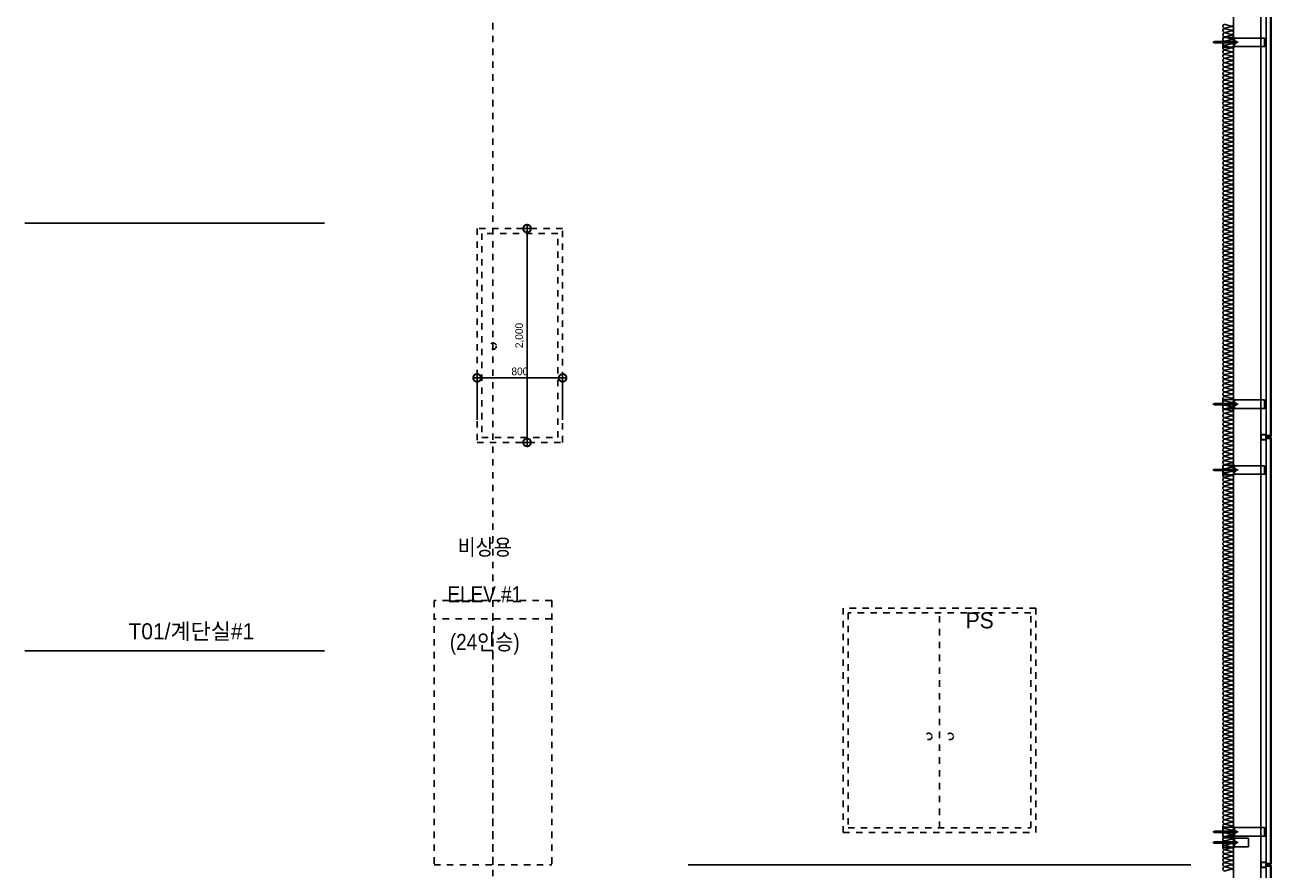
# Model space of a CAD drawing. Header units: millimetres. Extents: x -1320 to 172218, y -4077 to 50350.
# Drawn here: x 34000 to 45650, y 32200 to 40105 of the extents above; entities that cross this region are included whole.
import ezdxf
from ezdxf.enums import TextEntityAlignment as Align

# ---------------------------------------------------------------- set-up
doc = ezdxf.new("R2010")
doc.units = ezdxf.units.MM
doc.header["$LTSCALE"] = 60
doc.linetypes.add('HIDDEN', pattern=[2, 1, -1])
doc.layers.get('Defpoints').update_dxf_attribs({"color": 151})
for name, color, linetype in [('A-CORE-ELEV', 5, 'Continuous'), ('A-DIM', 7, 'Continuous'), ('A-DOOR-ELE', 5, 'Continuous'), ('A-ETC-8', 8, 'Continuous'), ('A-FIN', 6, 'Continuous'), ('A-FIN-STAIR', 6, 'Continuous'), ('INSUL', 8, 'Continuous'), ('ISL', 251, 'Continuous')]:
    doc.layers.add(name, color=color, linetype=linetype)
doc.layers.add('NOPLOT-DIM', color=191, linetype='Continuous', plot=False)
doc.layers.add('NOPLOT-TEXT', color=11, linetype='Continuous', plot=False)
doc.styles.add('Gdim', font='')
doc.styles.add('Gtx', font='')
doc.styles.get('Gdim').set_extended_font_data('Dotum')
doc.styles.get('Gtx').set_extended_font_data('Dotum')
doc.dimstyles.new('Gdim30(INT)', dxfattribs={"dimscale": 24, "dimtxt": 3, "dimasz": 1, "dimexe": 1.5, "dimexo": 2, "dimgap": 1, "dimtad": 1, "dimdec": 0, "dimzin": 0, "dimdsep": 46, "dimlunit": 6, "dimtxsty": 'Gdim', "dimblk": 'ToneDOT', "dimcen": 1.5, "dimdle": 1.5, "dimclrd": 1, "dimclre": 1, "dimclrt": 256, "dimadec": 1, "dimazin": 0, "dimtfac": 1, "dimtdec": 0, "dimtix": 1, "dimtmove": 2, "dimatfit": 3, "dimldrblk": 'DOT', "dimfxl": 1, "dimtolj": 1, "dimtzin": 0, "dimlwd": -1, "dimlwe": -1, "dimarcsym": 0})

# ---------------------------------------------------------------- blocks, each defined once
blk = doc.blocks.new('A$C45B33734--')
at = {"layer": 'A-DOOR-ELE', "linetype": 'HIDDEN'}
for p, q in [((1022, 2470), (-78, 2470)), ((-78, 2470), (-78, 0)), ((1022, 2470), (1022, 0)), ((1022, 2300), (-78, 2300)), ((472, 0), (472, 2300)), ((-78, 0), (1022, 0))]:
    blk.add_line(p, q, dxfattribs=at)
blk = doc.blocks.new('ToneDOT')
at = {"layer": 'A-DIM', "color": 1, "linetype": 'ByBlock'}
blk.add_line((1.5, 0), (-1.5, 0), dxfattribs=at)
at = {"layer": 'A-DIM', "color": 1, "linetype": 'ByBlock', "const_width": 3}
blk.add_lwpolyline([(0.375, 0, 1), (-0.375, 0, 1)], format="xyb", close=True, dxfattribs=at)
blk = doc.blocks.new('*D16')
at = {"layer": 'Defpoints', "color": 0, "transparency": 16777216}
for p in [(49422, 3321, 0), (49422, 1321, 0), (49567, 1321, 0)]:
    blk.add_point(p, dxfattribs=at)
at = {"layer": 'NOPLOT-DIM', "color": 1, "transparency": 16777216}
for p, q in [((49470, 3321, 0), (49603, 3321, 0)), ((49567, 3297, 0), (49567, 1345, 0)), ((49470, 1321, 0), (49603, 1321, 0))]:
    blk.add_line(p, q, dxfattribs=at)
at = {"layer": 'NOPLOT-DIM', "color": 1, "transparency": 16777216, "xscale": 24, "yscale": 24, "zscale": 24}
for p, rotation in [((49567, 3321, 0), 90), ((49567, 1321, 0), 270)]:
    blk.add_blockref('ToneDOT', p, dxfattribs=dict(at, rotation=rotation))
at = {"layer": 'NOPLOT-DIM', "transparency": 16777216, "insert": (49500, 2321, 0), "char_height": 72, "attachment_point": 5, "rotation": 90, "style": 'Gdim'}
blk.add_mtext('\\A1;2,000', dxfattribs=at)
blk = doc.blocks.new('_Dot')
at = {"color": 0, "linetype": 'ByBlock', "lineweight": -2}
blk.add_line((-0.5, 0), (-1, 0), dxfattribs=at)
at = {"color": 0, "linetype": 'ByBlock', "const_width": 0.5}
blk.add_lwpolyline([(-0.25, 0, 1), (0.25, 0, 1)], format="xyb", close=True, dxfattribs=at)
blk = doc.blocks.new('*D17')
at = {"layer": 'Defpoints', "color": 0, "transparency": 16777216}
for p in [(49900, 1925, 0), (49100, 1485), (49900, 1485)]:
    blk.add_point(p, dxfattribs=at)
at = {"layer": 'NOPLOT-DIM', "color": 1, "transparency": 16777216}
for p, q in [((49100, 1533, 0), (49100, 1961, 0)), ((49124, 1925, 0), (49876, 1925, 0)), ((49900, 1533, 0), (49900, 1961, 0))]:
    blk.add_line(p, q, dxfattribs=at)
at = {"layer": 'NOPLOT-DIM', "color": 1, "transparency": 16777216, "xscale": 24, "yscale": 24, "zscale": 24, "rotation": 180}
blk.add_blockref('ToneDOT', (49100, 1925, 0), dxfattribs=at)
at = {"layer": 'NOPLOT-DIM', "color": 1, "transparency": 16777216, "xscale": 24, "yscale": 24, "zscale": 24}
blk.add_blockref('ToneDOT', (49900, 1925, 0), dxfattribs=at)
at = {"layer": 'NOPLOT-DIM', "transparency": 16777216, "insert": (49500, 1985, 0), "char_height": 72, "attachment_point": 5, "style": 'Gdim'}
blk.add_mtext('\\A1;800', dxfattribs=at)
blk = doc.blocks.new('너트 M12')
for p, q in [((-9, 0), (9, 0)), ((-10, -9), (-10, -1)), ((9, -10), (-9, -10)), ((0, -8), (0, -1)), ((10, -1), (10, -9))]:
    blk.add_line(p, q)
for centre, start, end in [((-9, -1), 90, 180), ((-9, -9), 180, 270), ((9, -1), 0, 90), ((9, -9), 270, 0)]:
    blk.add_arc(centre, 0.5, start, end)
at = {"extrusion": (0, 0, -1)}
for centre, major_axis, ratio, start_param, end_param in [((-5, -1), (-4.75, 0.31), 0.185359, -0.024388, 3.141593), ((5, -1), (4.75, 0.31), 0.185108, 3.141593, 6.30754), ((-5, -9), (4.75, 0.31), 0.187111, 0, 3.166211), ((5, -9), (-4.75, 0.31), 0.185991, 3.117121, 6.283185)]:
    blk.add_ellipse(centre, major_axis=major_axis, ratio=ratio, start_param=start_param, end_param=end_param, dxfattribs=at)
blk = doc.blocks.new('A$C72d8c3b6')
at = {"layer": 'A-ETC-8'}
for p, q in [((94, 0), (-141, 0)), ((-131, 4), (-129, 6)), ((-121, 4), (-131, 4)), ((-131, -5), (-131, 4)), ((-121, 6), (-129, 6)), ((-129, -6), (-129, 6)), ((0, 6), (-109, 6)), ((0, 6), (54, 6)), ((54, -6), (54, 6)), ((54, 6), (57, 6)), ((57, -6), (57, 6)), ((71, 4), (57, 4)), ((58, 6), (58, -6)), ((61, 6), (58, 6)), ((61, 6), (76, 6)), ((62, -2), (62, 2)), ((66, 2), (66, 2)), ((66, 1), (73, 1)), ((71, 4), (82, 6)), ((76, 3), (74, 2)), ((77, 5), (77, 4)), ((82, 6), (83, 6)), ((84, 4), (84, -5)), ((-121, -5), (-131, -5)), ((-131, -5), (-129, -6)), ((-121, -6), (-129, -6)), ((-109, -6), (0, -6)), ((54, -6), (0, -6)), ((57, -6), (54, -6)), ((71, -5), (57, -5)), ((61, -6), (58, -6)), ((76, -6), (61, -6)), ((66, -1), (73, -1)), ((66, -2), (66, -2)), ((82, -6), (71, -5)), ((76, -3), (74, -2)), ((77, -4), (77, -5)), ((83, -6), (82, -6))]:
    blk.add_line(p, q, dxfattribs=at)
for points in [[(-238, 40), (-103, 40), (-103, -40), (-238, -40)], [(-109, 15), (-109, -15), (-111, -15), (-111, 15)], [(-103, -40), (-109, -40), (-109, 40), (-103, 40)], [(-100, 45), (-100, -45), (0, -45), (0, 45)]]:
    blk.add_lwpolyline(points, close=True, dxfattribs=at)
blk.add_lwpolyline([(-103, 47), (-103, -48, 0.414214), (-102, -49), (-100, -49), (-100, 48), (-102, 48, 0.414214)], format="xyb", close=True, dxfattribs=at)
for centre, radius, start, end in [((64, 2), 2, 90, 180), ((64, 2), 2, 0, 90), ((66, 2), 0.5, 180, 270), ((73, 4), 3, 270, 303.6901), ((76, 5), 1, 0, 90), ((76, 4), 1, 303.6901, 0), ((83, 4), 1.5, 0, 90), ((64, -2), 2, 180, 270), ((64, -2), 2, 270, 0), ((66, -2), 0.5, 90, 180), ((73, -4), 3, 56.3099, 90), ((76, -4), 1, 0, 56.3099), ((76, -5), 1, 270, 0), ((83, -5), 1.5, 270, 0)]:
    blk.add_arc(centre, radius, start, end, dxfattribs=at)
at = {"layer": 'A-ETC-8', "rotation": 270}
blk.add_blockref('너트 M12', (-111, 0), dxfattribs=at)
blk = doc.blocks.new('A$C632c858f')
at = {"layer": 'A-ETC-8'}
blk.add_arc((-3, 0), 24, 341.8248, 18.1752, dxfattribs=at)
blk.add_ellipse((34, 0), major_axis=(7.59, 0), ratio=0.987937, dxfattribs=at)
blk = doc.blocks.new('A$Cae507117')
at = {"layer": 'A-ETC-8'}
for points in [[(-50, 0), (-50, -50), (0, -50), (0, 0)], [(-46.8, -3.2), (-46.8, -46.8), (-3.2, -46.8), (-3.2, -3.2)]]:
    blk.add_lwpolyline(points, close=True, dxfattribs=at)
blk = doc.blocks.new('A$C5ebcaad0')
at = {"layer": 'A-ETC-8'}
for p, q in [((-449, -225), (-214, -225)), ((-439, -220), (-439, -229)), ((-437, -219), (-437, -219)), ((-426, -220), (-437, -219)), ((-437, -231), (-426, -229)), ((-437, -231), (-437, -231)), ((-432, -220), (-432, -221)), ((-432, -229), (-432, -230)), ((-416, -219), (-431, -219)), ((-431, -222), (-429, -223)), ((-431, -228), (-429, -227)), ((-431, -231), (-416, -231)), ((-421, -224), (-428, -224)), ((-421, -226), (-428, -226)), ((-426, -220), (-412, -220)), ((-426, -229), (-412, -229)), ((-421, -223), (-421, -223)), ((-421, -227), (-421, -227)), ((-417, -227), (-417, -223)), ((-416, -219), (-413, -219)), ((-416, -231), (-413, -231)), ((-413, -219), (-413, -231)), ((-412, -231), (-412, -219)), ((-409, -219), (-412, -219)), ((-412, -231), (-409, -231)), ((-409, -231), (-409, -219)), ((-355, -219), (-409, -219)), ((-409, -231), (-355, -231)), ((-355, -219), (-246, -219)), ((-246, -231), (-355, -231)), ((-234, -219), (-226, -219)), ((-234, -220), (-224, -220)), ((-234, -229), (-224, -229)), ((-234, -231), (-226, -231)), ((-226, -231), (-226, -219)), ((-224, -220), (-226, -219)), ((-224, -229), (-226, -231)), ((-224, -229), (-224, -220))]:
    blk.add_line(p, q, dxfattribs=at)
for points in [[(-255, -180), (-255, -269), (-355, -269), (-355, -180)], [(34, -185), (-252, -185), (-252, -265), (34, -265)], [(-252, -265), (-246, -265), (-246, -185), (-252, -185)], [(-246, -210), (-246, -240), (-244, -240), (-244, -210)]]:
    blk.add_lwpolyline(points, close=True, dxfattribs=at)
blk.add_lwpolyline([(-252, -177), (-252, -272, -0.414214), (-253, -273), (-255, -273), (-255, -176), (-253, -176, -0.414214)], format="xyb", close=True, dxfattribs=at)
for centre, radius, start, end in [((-437, -220), 1.5, 90, 180), ((-437, -229), 1.5, 180, 270), ((-431, -220), 1, 90, 180), ((-431, -221), 1, 180, 236.3099), ((-431, -229), 1, 123.6901, 180), ((-431, -230), 1, 180, 270), ((-428, -221), 3, 236.3099, 270), ((-428, -229), 3, 90, 123.6901), ((-419, -223), 2, 90, 180), ((-421, -223), 0.5, 270, 0), ((-421, -227), 0.5, 0, 90), ((-419, -227), 2, 180, 270), ((-419, -223), 2, 0, 90), ((-419, -227), 2, 270, 0)]:
    blk.add_arc(centre, radius, start, end, dxfattribs=at)
at = {"layer": 'A-ETC-8', "xscale": -1, "rotation": 90}
blk.add_blockref('너트 M12', (-244, -225), dxfattribs=at)
blk = doc.blocks.new('A$Cec6d5841')
at = {"layer": 'A-DOOR-ELE', "linetype": 'HIDDEN', "elevation": 0}
for points in [[(836, 2036), (36, 2036), (36, 36), (836, 36)], [(791, 1991), (81, 1991), (81, 81), (791, 81)]]:
    blk.add_lwpolyline(points, close=True, dxfattribs=at)
at = {"layer": 'A-DOOR-ELE', "linetype": 'HIDDEN'}
blk.add_circle((186, 936), 30, dxfattribs=at)
at = {"layer": 'NOPLOT-DIM'}
for base, p1, p2, angle, picture, middle in [((503, 36, 0), (358.4, 2036, 0), (358.4, 36, 0), 90, '*D16', (436, 1036, 0)), ((836, 639.9, 0), (36, 200), (836, 200), 180, '*D17', (436, 700, 0))]:
    dim = blk.add_linear_dim(base=base, p1=p1, p2=p2, angle=angle, dimstyle='Gdim30(INT)', dxfattribs=at)
    dim.commit()
    dim.dimension.update_dxf_attribs({"geometry": picture, "text_midpoint": middle, "insert": (-49063.9, -1285.3)})

msp = doc.modelspace()

# ---------------------------------------------------------------- linework, layer by layer
at = {"layer": 'A-CORE-ELEV', "color": 4, "linetype": 'HIDDEN'}
msp.add_line((38375, 4543, 0), (38375, 44365, 0), dxfattribs=at)
at = {"layer": 'A-DOOR-ELE', "linetype": 'HIDDEN'}
msp.add_line((42550, 32595), (42550, 34605), dxfattribs=at)
for points in [[(43450, 34650), (41650, 34650), (41650, 32550), (43450, 32550)], [(43405, 34605), (41695, 34605), (41695, 32595), (43405, 32595)]]:
    msp.add_lwpolyline(points, close=True, dxfattribs=at)
for centre in [(42450, 33450), (42650, 33450)]:
    msp.add_circle(centre, 30, dxfattribs=at)
at = {"layer": 'A-ETC-8'}
for p, q in [((45555, 47070, 0), (45555, 680)), ((45605, 680), (45605, 47070, 0))]:
    msp.add_line(p, q, dxfattribs=at)
at = {"layer": 'A-ETC-8', "elevation": 0}
for points in [[(45642, 36261), (45607, 36261), (45607, 36251), (45605, 36251), (45605, 36263), (45640, 36263, -0.226541), (45644, 36267), (45644, 36282), (45646, 36282), (45646, 36265, 0.414214)], [(45642, 36239), (45607, 36239), (45607, 36249), (45605, 36249), (45605, 36237), (45640, 36237, 0.226541), (45644, 36233), (45644, 36218), (45646, 36218), (45646, 36235, -0.414214)], [(45642, 32261), (45607, 32261), (45607, 32251), (45605, 32251), (45605, 32263), (45640, 32263, -0.226541), (45644, 32267), (45644, 32282), (45646, 32282), (45646, 32265, 0.414214)], [(45642, 32238), (45607, 32238), (45607, 32249), (45605, 32249), (45605, 32237), (45640, 32237, 0.226541), (45644, 32233), (45644, 32218), (45646, 32218), (45646, 32235, -0.414214)]]:
    msp.add_lwpolyline(points, format="xyb", close=True, dxfattribs=at)
at = {"layer": 'A-FIN'}
msp.add_line((40200, 32250), (44900, 32250), dxfattribs=at)
at = {"layer": 'A-FIN', "elevation": 0}
for points in [[(45609, 40238), (45609, 40242), (45650, 40242), (45650, 36257), (45609, 36257), (45609, 36261), (45646, 36261), (45646, 40238), (45609, 40238)], [(45609, 32261), (45609, 32258), (45650, 32258), (45650, 36243), (45609, 36243), (45609, 36239), (45646, 36239), (45646, 32261), (45609, 32261)], [(45609, 32238), (45609, 32242), (45650, 32242), (45650, 28757), (45609, 28757), (45609, 28761), (45646, 28761), (45646, 32238), (45609, 32238)]]:
    msp.add_lwpolyline(points, close=True, dxfattribs=at)
at = {"layer": 'A-FIN-STAIR'}
for p, q in [((36800, 38250), (34000, 38250)), ((36800, 34250), (34000, 34250))]:
    msp.add_line(p, q, dxfattribs=at)
at = {"layer": 'INSUL'}
msp.add_line((45300, -202), (45300, 47000), dxfattribs=at)
at = {"layer": 'ISL', "elevation": 0}
msp.add_lwpolyline([(45300, 32191, 0.509267), (45276, 32209), (45224, 32194, -1.372593), (45224, 32229), (45276, 32214, 0.509267), (45300, 32231, 0.509267), (45276, 32249), (45224, 32234, -1.372593), (45224, 32269), (45276, 32254, 0.509267), (45300, 32271, 0.509267), (45276, 32289), (45224, 32274, -1.372593), (45224, 32309), (45276, 32294, 0.509267), (45300, 32311, 0.509267), (45276, 32329), (45224, 32314, -1.372593), (45224, 32349), (45276, 32334, 0.509267), (45300, 32351, 0.509267), (45276, 32369), (45224, 32354, -1.372593), (45224, 32389), (45276, 32374, 0.509267), (45300, 32391, 0.509267), (45276, 32409), (45224, 32394, -1.372593), (45224, 32429), (45276, 32414, 0.509267), (45300, 32431, 0.509267), (45276, 32449), (45224, 32434, -1.372593), (45224, 32469), (45276, 32454, 0.509267), (45300, 32471, 0.509267), (45276, 32489), (45224, 32474, -1.372593), (45224, 32509), (45276, 32494, 0.509267), (45300, 32511, 0.509267), (45276, 32529), (45224, 32514, -1.372593), (45224, 32549), (45276, 32534, 0.509267), (45300, 32551, 0.509267), (45276, 32569), (45224, 32554, -1.372593), (45224, 32589), (45276, 32574, 0.509267), (45300, 32591, 0.509267), (45276, 32609), (45224, 32594, -1.372593), (45224, 32629), (45276, 32614, 0.509267), (45300, 32631, 0.509267), (45276, 32649), (45224, 32634, -1.372593), (45224, 32669), (45276, 32654, 0.509267), (45300, 32671, 0.509267), (45276, 32689), (45224, 32674, -1.372593), (45224, 32709), (45276, 32694, 0.509267), (45300, 32711, 0.509267), (45276, 32729), (45224, 32714, -1.372593), (45224, 32749), (45276, 32734, 0.509267), (45300, 32751, 0.509267), (45276, 32769), (45224, 32754, -1.372593), (45224, 32789), (45276, 32774, 0.509267), (45300, 32791, 0.509267), (45276, 32809), (45224, 32794, -1.372593), (45224, 32829), (45276, 32814, 0.509267), (45300, 32831, 0.509267), (45276, 32849), (45224, 32834, -1.372593), (45224, 32869), (45276, 32854, 0.509267), (45300, 32871, 0.509267), (45276, 32889), (45224, 32874, -1.372593), (45224, 32909), (45276, 32894, 0.509267), (45300, 32911, 0.509267), (45276, 32929), (45224, 32914, -1.372593), (45224, 32949), (45276, 32934, 0.509267), (45300, 32951, 0.509267), (45276, 32969), (45224, 32954, -1.372593), (45224, 32989), (45276, 32974, 0.509267), (45300, 32991, 0.509267), (45276, 33009), (45224, 32994, -1.372593), (45224, 33029), (45276, 33014, 0.509267), (45300, 33031, 0.509267), (45276, 33049), (45224, 33034, -1.372593), (45224, 33069), (45276, 33054, 0.509267), (45300, 33071, 0.509267), (45276, 33089), (45224, 33074, -1.372593), (45224, 33109), (45276, 33094, 0.509267), (45300, 33111, 0.509267), (45276, 33129), (45224, 33114, -1.372593), (45224, 33149), (45276, 33134, 0.509267), (45300, 33151, 0.509267), (45276, 33169), (45224, 33154, -1.372593), (45224, 33189), (45276, 33174, 0.509267), (45300, 33191, 0.509267), (45276, 33209), (45224, 33194, -1.372593), (45224, 33229), (45276, 33214, 0.509267), (45300, 33231, 0.509267), (45276, 33249), (45224, 33234, -1.372593), (45224, 33269), (45276, 33254, 0.509267), (45300, 33271, 0.509267), (45276, 33289), (45224, 33274, -1.372593), (45224, 33309), (45276, 33294, 0.509267), (45300, 33311, 0.509267), (45276, 33329), (45224, 33314, -1.372593), (45224, 33349), (45276, 33334, 0.509267), (45300, 33351, 0.509267), (45276, 33369), (45224, 33354, -1.372593), (45224, 33389), (45276, 33374, 0.509267), (45300, 33391, 0.509267), (45276, 33409), (45224, 33394, -1.372593), (45224, 33429), (45276, 33414, 0.509267), (45300, 33431, 0.509267), (45276, 33449), (45224, 33434, -1.372593), (45224, 33469), (45276, 33454, 0.509267), (45300, 33471, 0.509267), (45276, 33489), (45224, 33474, -1.372593), (45224, 33509), (45276, 33494, 0.509267), (45300, 33511, 0.509267), (45276, 33529), (45224, 33514, -1.372593), (45224, 33549), (45276, 33534, 0.509267), (45300, 33551, 0.509267), (45276, 33569), (45224, 33554, -1.372593), (45224, 33589), (45276, 33574, 0.509267), (45300, 33591, 0.509267), (45276, 33609), (45224, 33594, -1.372593), (45224, 33629), (45276, 33614, 0.509267), (45300, 33631, 0.509267), (45276, 33649), (45224, 33634, -1.372593), (45224, 33669), (45276, 33654, 0.509267), (45300, 33671, 0.509267), (45276, 33689), (45224, 33674, -1.372593), (45224, 33709), (45276, 33694, 0.509267), (45300, 33711, 0.509267), (45276, 33729), (45224, 33714, -1.372593), (45224, 33749), (45276, 33734, 0.509267), (45300, 33751, 0.509267), (45276, 33769), (45224, 33754, -1.372593), (45224, 33789), (45276, 33774, 0.509267), (45300, 33791, 0.509267), (45276, 33809), (45224, 33794, -1.372593), (45224, 33829), (45276, 33814, 0.509267), (45300, 33831, 0.509267), (45276, 33849), (45224, 33834, -1.372593), (45224, 33869), (45276, 33854, 0.509267), (45300, 33871, 0.509267), (45276, 33889), (45224, 33874, -1.372593), (45224, 33909), (45276, 33894, 0.509267), (45300, 33911, 0.509267), (45276, 33929), (45224, 33914, -1.372593), (45224, 33949), (45276, 33934, 0.509267), (45300, 33951, 0.509267), (45276, 33969), (45224, 33954, -1.372593), (45224, 33989), (45276, 33974, 0.509267), (45300, 33991, 0.509267), (45276, 34009), (45224, 33994, -1.372593), (45224, 34029), (45276, 34014, 0.509267), (45300, 34031, 0.509267), (45276, 34049), (45224, 34034, -1.372593), (45224, 34069), (45276, 34054, 0.509267), (45300, 34071, 0.509267), (45276, 34089), (45224, 34074, -1.372593), (45224, 34109), (45276, 34094, 0.509267), (45300, 34111, 0.509267), (45276, 34129), (45224, 34114, -1.372593), (45224, 34149), (45276, 34134, 0.509267), (45300, 34151, 0.509267), (45276, 34169), (45224, 34154, -1.372593), (45224, 34189), (45276, 34174, 0.509267), (45300, 34191, 0.509267), (45276, 34209), (45224, 34194, -1.372593), (45224, 34229), (45276, 34214, 0.509267), (45300, 34231, 0.509267), (45276, 34249), (45224, 34234, -1.372593), (45224, 34269), (45276, 34254, 0.509267), (45300, 34271, 0.509267), (45276, 34289), (45224, 34274, -1.372593), (45224, 34309), (45276, 34294, 0.509267), (45300, 34311, 0.509267), (45276, 34329), (45224, 34314, -1.372593), (45224, 34349), (45276, 34334, 0.509267), (45300, 34351, 0.509267), (45276, 34369), (45224, 34354, -1.372593), (45224, 34389), (45276, 34374, 0.509267), (45300, 34391, 0.509267), (45276, 34409), (45224, 34394, -1.372593), (45224, 34429), (45276, 34414, 0.509267), (45300, 34431, 0.509267), (45276, 34449), (45224, 34434, -1.372593), (45224, 34469), (45276, 34454, 0.509267), (45300, 34472, 0.509267), (45276, 34489), (45224, 34474, -1.372593), (45224, 34509), (45276, 34494, 0.509267), (45300, 34512, 0.509267), (45276, 34529), (45224, 34514, -1.372593), (45224, 34549), (45276, 34534, 0.509267), (45300, 34552, 0.509267), (45276, 34569), (45224, 34554, -1.372593), (45224, 34589), (45276, 34574, 0.509267), (45300, 34592, 0.509267), (45276, 34609), (45224, 34594, -1.372593), (45224, 34629), (45276, 34614, 0.509267), (45300, 34632, 0.509267), (45276, 34649), (45224, 34634, -1.372593), (45224, 34669), (45276, 34654, 0.509267), (45300, 34672, 0.509267), (45276, 34689), (45224, 34674, -1.372593), (45224, 34709), (45276, 34694, 0.509267), (45300, 34712, 0.509267), (45276, 34729), (45224, 34714, -1.372593), (45224, 34749), (45276, 34734, 0.509267), (45300, 34752, 0.509267), (45276, 34769), (45224, 34754, -1.372593), (45224, 34789), (45276, 34774, 0.509267), (45300, 34792, 0.509267), (45276, 34809), (45224, 34794, -1.372593), (45224, 34829), (45276, 34814, 0.509267), (45300, 34832, 0.509267), (45276, 34849), (45224, 34834, -1.372593), (45224, 34869), (45276, 34854, 0.509267), (45300, 34872, 0.509267), (45276, 34889), (45224, 34874, -1.372593), (45224, 34909), (45276, 34894, 0.509267), (45300, 34912, 0.509267), (45276, 34929), (45224, 34914, -1.372593), (45224, 34949), (45276, 34934, 0.509267), (45300, 34952, 0.509267), (45276, 34969), (45224, 34954, -1.372593), (45224, 34989), (45276, 34974, 0.509267), (45300, 34992, 0.509267), (45276, 35009), (45224, 34994, -1.372593), (45224, 35029), (45276, 35014, 0.509267), (45300, 35032, 0.509267), (45276, 35049), (45224, 35034, -1.372593), (45224, 35069), (45276, 35054, 0.509267), (45300, 35072, 0.509267), (45276, 35089), (45224, 35074, -1.372593), (45224, 35109), (45276, 35094, 0.509267), (45300, 35112, 0.509267), (45276, 35129), (45224, 35114, -1.372593), (45224, 35149), (45276, 35134, 0.509267), (45300, 35152, 0.509267), (45276, 35169), (45224, 35154, -1.372593), (45224, 35189), (45276, 35174, 0.509267), (45300, 35192, 0.509267), (45276, 35209), (45224, 35194, -1.372593), (45224, 35229), (45276, 35214, 0.509267), (45300, 35232, 0.509267), (45276, 35249), (45224, 35234, -1.372593), (45224, 35269), (45276, 35254, 0.509267), (45300, 35272, 0.509267), (45276, 35289), (45224, 35274, -1.372593), (45224, 35309), (45276, 35294, 0.509267), (45300, 35312, 0.509267), (45276, 35329), (45224, 35314, -1.372593), (45224, 35349), (45276, 35334, 0.509267), (45300, 35352, 0.509267), (45276, 35369), (45224, 35354, -1.372593), (45224, 35389), (45276, 35374, 0.509267), (45300, 35392, 0.509267), (45276, 35409), (45224, 35394, -1.372593), (45224, 35429), (45276, 35414, 0.509267), (45300, 35432, 0.509267), (45276, 35449), (45224, 35434, -1.372593), (45224, 35469), (45276, 35454, 0.509267), (45300, 35472, 0.509267), (45276, 35489), (45224, 35474, -1.372593), (45224, 35509), (45276, 35494, 0.509267), (45300, 35512, 0.509267), (45276, 35529), (45224, 35514, -1.372593), (45224, 35549), (45276, 35534, 0.509267), (45300, 35552, 0.509267), (45276, 35569), (45224, 35554, -1.372593), (45224, 35589), (45276, 35574, 0.509267), (45300, 35592, 0.509267), (45276, 35609), (45224, 35594, -1.372593), (45224, 35629), (45276, 35614, 0.509267), (45300, 35632, 0.509267), (45276, 35649), (45224, 35634, -1.372593), (45224, 35669), (45276, 35654, 0.509267), (45300, 35672, 0.509267), (45276, 35689), (45224, 35674, -1.372593), (45224, 35709), (45276, 35694, 0.509267), (45300, 35712, 0.509267), (45276, 35729), (45224, 35714, -1.372593), (45224, 35749), (45276, 35734, 0.509267), (45300, 35752, 0.509267), (45276, 35769), (45224, 35754, -1.372593), (45224, 35789), (45276, 35774, 0.509267), (45300, 35792, 0.509267), (45276, 35809), (45224, 35794, -1.372593), (45224, 35829), (45276, 35814, 0.509267), (45300, 35832, 0.509267), (45276, 35849), (45224, 35834, -1.372593), (45224, 35869), (45276, 35854, 0.509267), (45300, 35872, 0.509267), (45276, 35889), (45224, 35874, -1.372593), (45224, 35909), (45276, 35894, 0.509267), (45300, 35912, 0.509267), (45276, 35929), (45224, 35914, -1.372593), (45224, 35949), (45276, 35934, 0.509267), (45300, 35952, 0.509267), (45276, 35969), (45224, 35954, -1.372593), (45224, 35989), (45276, 35974, 0.509267), (45300, 35992, 0.509267), (45276, 36009), (45224, 35994, -1.372593), (45224, 36029), (45276, 36014, 0.509267), (45300, 36032, 0.509267), (45276, 36049), (45224, 36034, -1.372593), (45224, 36069), (45276, 36054, 0.509267), (45300, 36072, 0.509267), (45276, 36089), (45224, 36074, -1.372593), (45224, 36109), (45276, 36094, 0.509267), (45300, 36112, 0.509267), (45276, 36129), (45224, 36114, -1.372593), (45224, 36149), (45276, 36134, 0.509267), (45300, 36152, 0.509267), (45276, 36169), (45224, 36154, -1.372593), (45224, 36189), (45276, 36174, 0.509267), (45300, 36192, 0.509267), (45276, 36209), (45224, 36194, -1.372593), (45224, 36229), (45276, 36214, 0.509267), (45300, 36232, 0.509267), (45276, 36249), (45224, 36234, -1.372593), (45224, 36269), (45276, 36254, 0.509267), (45300, 36272, 0.509267), (45276, 36289), (45224, 36274, -1.372593), (45224, 36309), (45276, 36294, 0.509267), (45300, 36312, 0.509267), (45276, 36329), (45224, 36314, -1.372593), (45224, 36349), (45276, 36334, 0.509267), (45300, 36352, 0.509267), (45276, 36369), (45224, 36354, -1.372593), (45224, 36389), (45276, 36374, 0.509267), (45300, 36392, 0.509267), (45276, 36409), (45224, 36394, -1.372593), (45224, 36429), (45276, 36414, 0.509267), (45300, 36432, 0.509267), (45276, 36449), (45224, 36434, -1.372593), (45224, 36469), (45276, 36454, 0.509267), (45300, 36472, 0.509267), (45276, 36489), (45224, 36474, -1.372593), (45224, 36509), (45276, 36494, 0.509267), (45300, 36512, 0.509267), (45276, 36529), (45224, 36514, -1.372593), (45224, 36549), (45276, 36534, 0.509267), (45300, 36552, 0.509267), (45276, 36569), (45224, 36554, -1.372593), (45224, 36589), (45276, 36574, 0.509267), (45300, 36592, 0.509267), (45276, 36609), (45224, 36594, -1.372593), (45224, 36629), (45276, 36614, 0.509267), (45300, 36632, 0.509267), (45276, 36649), (45224, 36634, -1.372593), (45224, 36669), (45276, 36654, 0.509267), (45300, 36672, 0.509267), (45276, 36689), (45224, 36674, -1.372593), (45224, 36709), (45276, 36694, 0.509267), (45300, 36712, 0.509267), (45276, 36729), (45224, 36714, -1.372593), (45224, 36749), (45276, 36734, 0.509267), (45300, 36752, 0.509267), (45276, 36769), (45224, 36754, -1.372593), (45224, 36789), (45276, 36774, 0.509267), (45300, 36792, 0.509267), (45276, 36809), (45224, 36794, -1.372593), (45224, 36829), (45276, 36814, 0.509267), (45300, 36832, 0.509267), (45276, 36849), (45224, 36834, -1.372593), (45224, 36869), (45276, 36854, 0.509267), (45300, 36872, 0.509267), (45276, 36889), (45224, 36874, -1.372593), (45224, 36909), (45276, 36894, 0.509267), (45300, 36912, 0.509267), (45276, 36929), (45224, 36914, -1.372593), (45224, 36949), (45276, 36934, 0.509267), (45300, 36952, 0.509267), (45276, 36969), (45224, 36954, -1.372593), (45224, 36989), (45276, 36974, 0.509267), (45300, 36992, 0.509267), (45276, 37009), (45224, 36994, -1.372593), (45224, 37029), (45276, 37014, 0.509267), (45300, 37032, 0.509267), (45276, 37049), (45224, 37034, -1.372593), (45224, 37069), (45276, 37054, 0.509267), (45300, 37072, 0.509267), (45276, 37089), (45224, 37074, -1.372593), (45224, 37109), (45276, 37094, 0.509267), (45300, 37112, 0.509267), (45276, 37129), (45224, 37114, -1.372593), (45224, 37149), (45276, 37134, 0.509267), (45300, 37152, 0.509267), (45276, 37169), (45224, 37154, -1.372593), (45224, 37189), (45276, 37174, 0.509267), (45300, 37192, 0.509267), (45276, 37209), (45224, 37194, -1.372593), (45224, 37229), (45276, 37214, 0.509267), (45300, 37232, 0.509267), (45276, 37249), (45224, 37234, -1.372593), (45224, 37269), (45276, 37254, 0.509267), (45300, 37272, 0.509267), (45276, 37289), (45224, 37274, -1.372593), (45224, 37309), (45276, 37294, 0.509267), (45300, 37312, 0.509267), (45276, 37329), (45224, 37314, -1.372593), (45224, 37349), (45276, 37334, 0.509267), (45300, 37352, 0.509267), (45276, 37369), (45224, 37354, -1.372593), (45224, 37389), (45276, 37374, 0.509267), (45300, 37392, 0.509267), (45276, 37409), (45224, 37394, -1.372593), (45224, 37429), (45276, 37414, 0.509267), (45300, 37432, 0.509267), (45276, 37449), (45224, 37434, -1.372593), (45224, 37469), (45276, 37454, 0.509267), (45300, 37472, 0.509267), (45276, 37489), (45224, 37474, -1.372593), (45224, 37509), (45276, 37494, 0.509267), (45300, 37512, 0.509267), (45276, 37529), (45224, 37514, -1.372593), (45224, 37549), (45276, 37534, 0.509267), (45300, 37552, 0.509267), (45276, 37569), (45224, 37554, -1.372593), (45224, 37589), (45276, 37574, 0.509267), (45300, 37592, 0.509267), (45276, 37609), (45224, 37594, -1.372593), (45224, 37629), (45276, 37614, 0.509267), (45300, 37632, 0.509267), (45276, 37649), (45224, 37634, -1.372593), (45224, 37669), (45276, 37654, 0.509267), (45300, 37672, 0.509267), (45276, 37689), (45224, 37674, -1.372593), (45224, 37709), (45276, 37694, 0.509267), (45300, 37712, 0.509267), (45276, 37729), (45224, 37714, -1.372593), (45224, 37749), (45276, 37734, 0.509267), (45300, 37752, 0.509267), (45276, 37769), (45224, 37754, -1.372593), (45224, 37789), (45276, 37774, 0.509267), (45300, 37792, 0.509267), (45276, 37809), (45224, 37794, -1.372593), (45224, 37829), (45276, 37814, 0.509267), (45300, 37832, 0.509267), (45276, 37849), (45224, 37834, -1.372593), (45224, 37869), (45276, 37854, 0.509267), (45300, 37872, 0.509267), (45276, 37889), (45224, 37874, -1.372593), (45224, 37909), (45276, 37894, 0.509267), (45300, 37912, 0.509267), (45276, 37929), (45224, 37914, -1.372593), (45224, 37949), (45276, 37934, 0.509267), (45300, 37952, 0.509267), (45276, 37969), (45224, 37954, -1.372593), (45224, 37989), (45276, 37974, 0.509267), (45300, 37992, 0.509267), (45276, 38009), (45224, 37994, -1.372593), (45224, 38029), (45276, 38014, 0.509267), (45300, 38032, 0.509267), (45276, 38049), (45224, 38034, -1.372593), (45224, 38069), (45276, 38054, 0.509267), (45300, 38072, 0.509267), (45276, 38089), (45224, 38074, -1.372593), (45224, 38109), (45276, 38094, 0.509267), (45300, 38112, 0.509267), (45276, 38129), (45224, 38114, -1.372593), (45224, 38149), (45276, 38134, 0.509267), (45300, 38152, 0.509267), (45276, 38169), (45224, 38154, -1.372593), (45224, 38189), (45276, 38174, 0.509267), (45300, 38192, 0.509267), (45276, 38209), (45224, 38194, -1.372593), (45224, 38229), (45276, 38214, 0.509267), (45300, 38232, 0.509267), (45276, 38249), (45224, 38234, -1.372593), (45224, 38269), (45276, 38254, 0.509267), (45300, 38272, 0.509267), (45276, 38289), (45224, 38274, -1.372593), (45224, 38309), (45276, 38294, 0.509267), (45300, 38312, 0.509267), (45276, 38329), (45224, 38314, -1.372593), (45224, 38349), (45276, 38334, 0.509267), (45300, 38352, 0.509267), (45276, 38369), (45224, 38354, -1.372593), (45224, 38389), (45276, 38374, 0.509267), (45300, 38392, 0.509267), (45276, 38409), (45224, 38394, -1.372593), (45224, 38429), (45276, 38414, 0.509267), (45300, 38432, 0.509267), (45276, 38449), (45224, 38434, -1.372593), (45224, 38469), (45276, 38454, 0.509267), (45300, 38472, 0.509267), (45276, 38489), (45224, 38474, -1.372593), (45224, 38509), (45276, 38494, 0.509267), (45300, 38512, 0.509267), (45276, 38529), (45224, 38514, -1.372593), (45224, 38549), (45276, 38534, 0.509267), (45300, 38552, 0.509267), (45276, 38569), (45224, 38554, -1.372593), (45224, 38589), (45276, 38574, 0.509267), (45300, 38592, 0.509267), (45276, 38609), (45224, 38594, -1.372593), (45224, 38629), (45276, 38614, 0.509267), (45300, 38632, 0.509267), (45276, 38649), (45224, 38634, -1.372593), (45224, 38669), (45276, 38654, 0.509267), (45300, 38672, 0.509267), (45276, 38689), (45224, 38674, -1.372593), (45224, 38709), (45276, 38694, 0.509267), (45300, 38712, 0.509267), (45276, 38729), (45224, 38714, -1.372593), (45224, 38749), (45276, 38734, 0.509267), (45300, 38752, 0.509267), (45276, 38769), (45224, 38754, -1.372593), (45224, 38789), (45276, 38774, 0.509267), (45300, 38792, 0.509267), (45276, 38809), (45224, 38794, -1.372593), (45224, 38829), (45276, 38814, 0.509267), (45300, 38832, 0.509267), (45276, 38849), (45224, 38834, -1.372593), (45224, 38869), (45276, 38854, 0.509267), (45300, 38872, 0.509267), (45276, 38889), (45224, 38874, -1.372593), (45224, 38909), (45276, 38894, 0.509267), (45300, 38912, 0.509267), (45276, 38929), (45224, 38914, -1.372593), (45224, 38949), (45276, 38934, 0.509267), (45300, 38952, 0.509267), (45276, 38969), (45224, 38954, -1.372593), (45224, 38989), (45276, 38974, 0.509267), (45300, 38992, 0.509267), (45276, 39009), (45224, 38994, -1.372593), (45224, 39029), (45276, 39014, 0.509267), (45300, 39032, 0.509267), (45276, 39049), (45224, 39034, -1.372593), (45224, 39069), (45276, 39054, 0.509267), (45300, 39072, 0.509267), (45276, 39089), (45224, 39074, -1.372593), (45224, 39109), (45276, 39094, 0.509267), (45300, 39112, 0.509267), (45276, 39129), (45224, 39114, -1.372593), (45224, 39149), (45276, 39134, 0.509267), (45300, 39152, 0.509267), (45276, 39169), (45224, 39154, -1.372593), (45224, 39189), (45276, 39174, 0.509267), (45300, 39192, 0.509267), (45276, 39209), (45224, 39194, -1.372593), (45224, 39229), (45276, 39214, 0.509267), (45300, 39232, 0.509267), (45276, 39249), (45224, 39234, -1.372593), (45224, 39269), (45276, 39254, 0.509267), (45300, 39272, 0.509267), (45276, 39289), (45224, 39274, -1.372593), (45224, 39309), (45276, 39294, 0.509267), (45300, 39312, 0.509267), (45276, 39329), (45224, 39314, -1.372593), (45224, 39349), (45276, 39334, 0.509267), (45300, 39352, 0.509267), (45276, 39369), (45224, 39354, -1.372593), (45224, 39389), (45276, 39374, 0.509267), (45300, 39392, 0.509267), (45276, 39409), (45224, 39394, -1.372593), (45224, 39429), (45276, 39414, 0.509267), (45300, 39432, 0.509267), (45276, 39449), (45224, 39434, -1.372593), (45224, 39469), (45276, 39454, 0.509267), (45300, 39472, 0.509267), (45276, 39489), (45224, 39474, -1.372593), (45224, 39509), (45276, 39494, 0.509267), (45300, 39512, 0.509267), (45276, 39529), (45224, 39514, -1.372593), (45224, 39549), (45276, 39534, 0.509267), (45300, 39552, 0.509267), (45276, 39569), (45224, 39554, -1.372593), (45224, 39589), (45276, 39574, 0.509267), (45300, 39592, 0.509267), (45276, 39609), (45224, 39594, -1.372593), (45224, 39629), (45276, 39614, 0.509267), (45300, 39632, 0.509267), (45276, 39649), (45224, 39634, -1.372593), (45224, 39669), (45276, 39654, 0.509267), (45300, 39672, 0.509267), (45276, 39689), (45224, 39674, -1.372593), (45224, 39709), (45276, 39694, 0.509267), (45300, 39712, 0.509267), (45276, 39729), (45224, 39714, -1.372593), (45224, 39749), (45276, 39734, 0.509267), (45300, 39752, 0.509267), (45276, 39769), (45224, 39754, -1.372593), (45224, 39789), (45276, 39774, 0.509267), (45300, 39792, 0.509267), (45276, 39809), (45224, 39794, -1.372593), (45224, 39829), (45276, 39814, 0.509267), (45300, 39832, 0.509267), (45276, 39849), (45224, 39834, -1.372593), (45224, 39869), (45276, 39854, 0.509267), (45300, 39872, 0.509267), (45276, 39889), (45224, 39874, -1.372593), (45224, 39909), (45276, 39894, 0.509267), (45300, 39912, 0.509267), (45276, 39929), (45224, 39914, -1.372593), (45224, 39949), (45276, 39934, 0.509267), (45300, 39952, 0.509267), (45276, 39969), (45224, 39954, -1.372593), (45224, 39989), (45276, 39974, 0.509267), (45300, 39992, 0.509267), (45276, 40009), (45224, 39994, -1.372593), (45224, 40029), (45276, 40014, 0.509267), (45300, 40032, 0.509267), (45276, 40049), (45224, 40034, -1.372593), (45224, 40069), (45276, 40054, 0.509267), (45300, 40072, 0.509267), (45276, 40089), (45224, 40074, -1.372593), (45224, 40109), (45276, 40094, 0.509267), (45300, 40112, 0.509267)], format="xyb", dxfattribs=at)

# ---------------------------------------------------------------- block references
at = {"layer": 'A-DOOR-ELE'}
for name, p in [('A$Cec6d5841', (38191, 36164, 0)), ('A$C45B33734--', (37903, 32250))]:
    msp.add_blockref(name, p, dxfattribs=at)
at = {"layer": 'A-ETC-8'}
for p in [(45555, 40167), (45555, 36782), (45555, 36167), (45555, 32782)]:
    msp.add_blockref('A$C5ebcaad0', p, dxfattribs=at)
at = {"layer": 'A-ETC-8', "rotation": 180}
for name, p in [('A$Cae507117', (45555, 36225)), ('A$C72d8c3b6', (45200, 32457)), ('A$Cae507117', (45555, 32225))]:
    msp.add_blockref(name, p, dxfattribs=at)
at = {"layer": 'A-ETC-8', "xscale": -1}
for p in [(45650, 36250), (45650, 32250)]:
    msp.add_blockref('A$C632c858f', p, dxfattribs=at)

# ---------------------------------------------------------------- texts
at = {"layer": 'NOPLOT-TEXT', "style": 'Gtx', "width": 0.9}
for s, p in [('비상용', (38299, 35220, 0)), ('ELEV.#1', (38299, 34780, 0)), ('(24인승)', (38299, 34334, 0))]:
    msp.add_text(s, height=150, dxfattribs=at).set_placement(p, align=Align.MIDDLE_CENTER)
at = {"layer": 'NOPLOT-TEXT', "style": 'Gtx'}
for s, p in [('PS', (42926, 34536, 0)), ('T01/계단실#1', (35556, 34435))]:
    msp.add_text(s, height=150, dxfattribs=at).set_placement(p, align=Align.MIDDLE)

doc.saveas('drawing.dxf')
